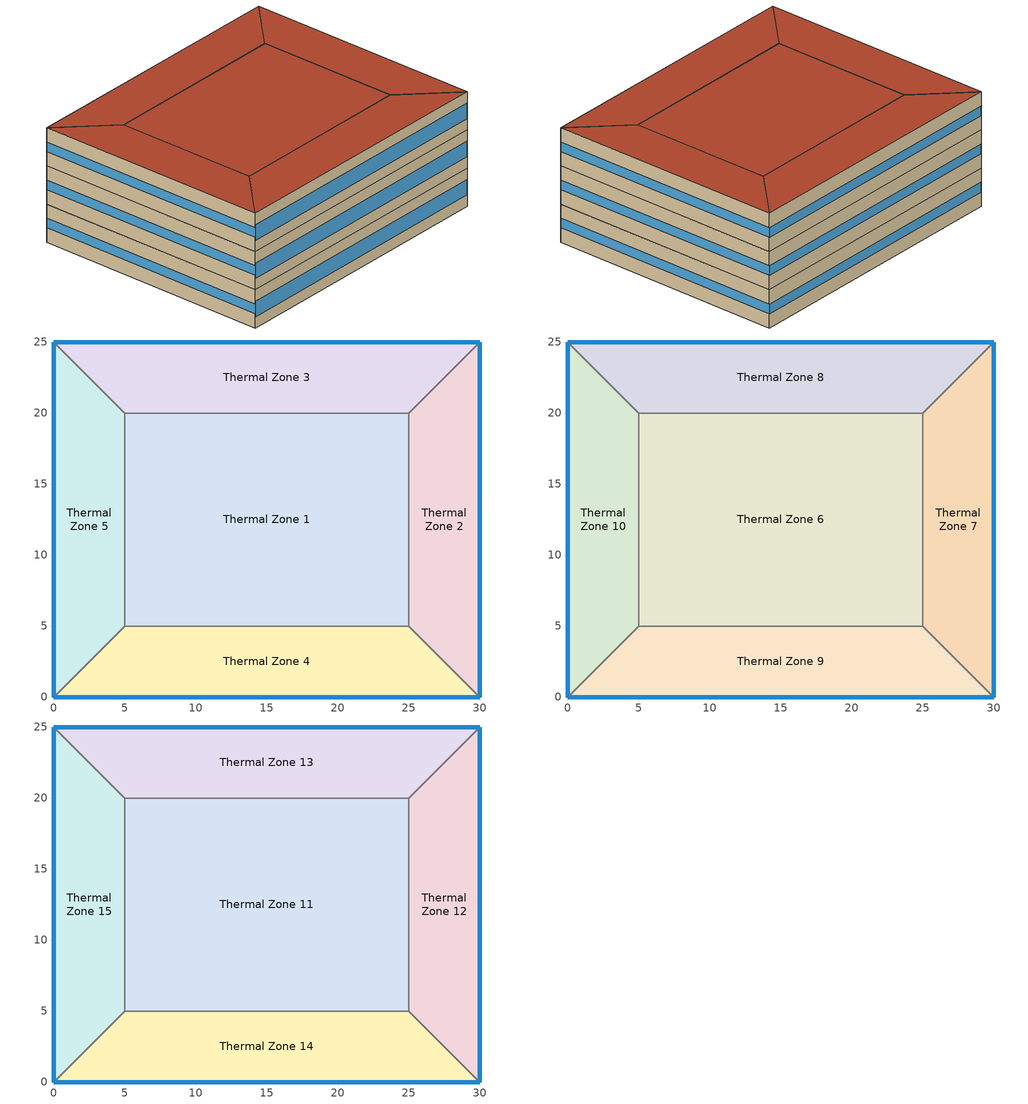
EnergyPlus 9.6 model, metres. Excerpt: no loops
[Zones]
Thermal Zone 1
 floor ground (ExtSlabCarpet): 5,5 5,20 25,20 25,5 z0
 wall to Thermal Zone 5 (Interior Wall): 5,20 5,5 z0:4
 wall to Thermal Zone 3 (Interior Wall): 25,20 5,20 z0:4
 wall to Thermal Zone 2 (Interior Wall): 25,5 25,20 z0:4
 wall to Thermal Zone 4 (Interior Wall): 5,5 25,5 z0:4
Thermal Zone 2
 floor ground (ExtSlabCarpet): 25,5 25,20 30,25 30,0 z0
 wall outside (Ext Wall): 30,0 30,25 z0:4
 wall to Thermal Zone 4 (Interior Wall): 25,5 30,0 z0:4
 wall to Thermal Zone 3 (Interior Wall): 30,25 25,20 z0:4
 window (Ext Window): 30,0.01 30,24.99 z1.5:2.5
Thermal Zone 3
 floor ground (ExtSlabCarpet): 5,20 0,25 30,25 25,20 z0
 wall outside (Ext Wall): 30,25 0,25 z0:4
 wall to Thermal Zone 5 (Interior Wall): 0,25 5,20 z0:4
 window (Ext Window): 29.99,25 0.01,25 z1.5:2.5
Thermal Zone 4
 floor ground (ExtSlabCarpet): 25,5 30,0 0,0 5,5 z0
 wall outside (Ext Wall): 0,0 30,0 z0:4
 wall to Thermal Zone 5 (Interior Wall): 5,5 0,0 z0:4
 window (Ext Window): 0.01,0 29.99,0 z1.2:2.8
Thermal Zone 5
 floor ground (ExtSlabCarpet): 0,25 5,20 5,5 0,0 z0
 wall outside (Ext Wall): 0,25 0,0 z0:4
 window (Ext Window): 0,24.99 0,0.01 z1.5:2.5
Thermal Zone 6
 floor to Thermal Zone 1 (Interior Floor): 5,5 5,20 25,20 25,5 z4
 wall to Thermal Zone 10 (Interior Wall): 5,20 5,5 z4:8
 wall to Thermal Zone 8 (Interior Wall): 25,20 5,20 z4:8
 wall to Thermal Zone 7 (Interior Wall): 25,5 25,20 z4:8
 wall to Thermal Zone 9 (Interior Wall): 5,5 25,5 z4:8
Thermal Zone 7
 floor to Thermal Zone 2 (Interior Floor): 25,5 25,20 30,25 30,0 z4
 wall outside (Ext Wall): 30,0 30,25 z4:8
 wall to Thermal Zone 9 (Interior Wall): 25,5 30,0 z4:8
 wall to Thermal Zone 8 (Interior Wall): 30,25 25,20 z4:8
 window (Ext Window): 30,0.01 30,24.99 z5.5:6.5
Thermal Zone 8
 floor to Thermal Zone 3 (Interior Floor): 5,20 0,25 30,25 25,20 z4
 wall outside (Ext Wall): 30,25 0,25 z4:8
 wall to Thermal Zone 10 (Interior Wall): 0,25 5,20 z4:8
 window (Ext Window): 29.99,25 0.01,25 z5.5:6.5
Thermal Zone 9
 floor to Thermal Zone 4 (Interior Floor): 25,5 30,0 0,0 5,5 z4
 wall outside (Ext Wall): 0,0 30,0 z4:8
 wall to Thermal Zone 10 (Interior Wall): 5,5 0,0 z4:8
 window (Ext Window): 0.01,0 29.99,0 z5.2:6.8
Thermal Zone 10
 floor to Thermal Zone 5 (Interior Floor): 0,25 5,20 5,5 0,0 z4
 wall outside (Ext Wall): 0,25 0,0 z4:8
 window (Ext Window): 0,24.99 0,0.01 z5.5:6.5
Thermal Zone 11
 floor to Thermal Zone 6 (Interior Floor): 5,5 5,20 25,20 25,5 z8
 wall to Thermal Zone 15 (Interior Wall): 5,20 5,5 z8:12
 wall to Thermal Zone 13 (Interior Wall): 25,20 5,20 z8:12
 wall to Thermal Zone 12 (Interior Wall): 25,5 25,20 z8:12
 wall to Thermal Zone 14 (Interior Wall): 5,5 25,5 z8:12
 roof outside (Ext Roof): 25,5 25,20 5,20 5,5 z12
Thermal Zone 12
 floor to Thermal Zone 7 (Interior Floor): 25,5 25,20 30,25 30,0 z8
 wall outside (Ext Wall): 30,0 30,25 z8:12
 wall to Thermal Zone 14 (Interior Wall): 25,5 30,0 z8:12
 wall to Thermal Zone 13 (Interior Wall): 30,25 25,20 z8:12
 window (Ext Window): 30,0.01 30,24.99 z9.5:10.5
 roof outside (Ext Roof): 30,0 30,25 25,20 25,5 z12
Thermal Zone 13
 floor to Thermal Zone 8 (Interior Floor): 5,20 0,25 30,25 25,20 z8
 wall outside (Ext Wall): 30,25 0,25 z8:12
 wall to Thermal Zone 15 (Interior Wall): 0,25 5,20 z8:12
 window (Ext Window): 29.99,25 0.01,25 z9.5:10.5
 roof outside (Ext Roof): 25,20 30,25 0,25 5,20 z12
Thermal Zone 14
 floor to Thermal Zone 9 (Interior Floor): 25,5 30,0 0,0 5,5 z8
 wall outside (Ext Wall): 0,0 30,0 z8:12
 wall to Thermal Zone 15 (Interior Wall): 5,5 0,0 z8:12
 window (Ext Window): 0.01,0 29.99,0 z9.2:10.8
 roof outside (Ext Roof): 5,5 0,0 30,0 25,5 z12
Thermal Zone 15
 floor to Thermal Zone 10 (Interior Floor): 0,25 5,20 5,5 0,0 z8
 wall outside (Ext Wall): 0,25 0,0 z8:12
 window (Ext Window): 0,24.99 0,0.01 z9.5:10.5
 roof outside (Ext Roof): 0,0 5,5 5,20 0,25 z12
[Building]
Building 1: North Axis {deg}=-0
[Site:Location]
Washington Dc Dulles IntL Ar: Latitude {deg}=38.98; Longitude {deg}=-77.47; Time Zone {hr}=-5; Elevation {m}=82
[SizingPeriod:DesignDay] Month=7; Day of Month=21; Day Type=SummerDesignDay; Daily Dry-Bulb Temperature Range {deltaC}=14.4; Dry-Bulb Temperature Range Modifier Type=DefaultMultipliers; Barometric Pressure {Pa}=86790; Wind Speed {m/s}=5; Wind Direction {deg}=340; Rain Indicator=No; Snow Indicator=No; Daylight Saving Time Indicator=No; Solar Model Indicator=ASHRAETau; ASHRAE Clear Sky Optical Depth for Beam Irradiance (taub)=0.339; ASHRAE Clear Sky Optical Depth for Diffuse Irradiance (taud)=2.366; Begin Environment Reset Mode=FullResetAtBeginEnvironment
Name | Maximum Dry-Bulb Temperature {C} | Humidity Condition Type | Wetbulb or DewPoint at Maximum Dry-Bulb {C} | Enthalpy at Maximum Dry-Bulb {J/kg}
SALT-LAKE-CITY-IAP Ann Clg .4% Condns DB=>MWB | 36.5 | Wetbulb | 17.1
SALT-LAKE-CITY-IAP Ann Clg .4% Condns DP=>MDB | 22.5 | Dewpoint | 15.6
SALT-LAKE-CITY-IAP Ann Clg .4% Condns Enth=>MDB | 30.8 | Enthalpy |  | 59300
SALT-LAKE-CITY-IAP Ann Clg .4% Condns WB=>MDB | 31.2 | Wetbulb | 19
[Material] Thermal Absorptance=0.9
Name | Roughness | Thickness m | Conductivity W/m-K | Density kg/m3 | Specific Heat J/kg-K | Solar Absorptance | Visible Absorptance
wall brick | Smooth | 0.2 | 0.7 | 1800 | 829 | 0.65 | 0.65
roof concrete | MediumRough | 0.15 | 0.5 | 2243 | 837 | 0.65 | 0.65
Wall Insulation [30]; Roof Insulation [38] | MediumRough | 0.1693 | 0.049 | 265 | 836.8 | 0.7 | 0.7
F16 Acoustic tile | MediumSmooth | 0.0191 | 0.06 | 368 | 590 | 0.3 | 0.3
M11 100mm lightweight concrete | MediumRough | 0.1016 | 0.53 | 1280 | 840 | 0.5 | 0.5
MAT-CC05 4 HW CONCRETE | Rough | 0.1016 | 1.311 | 2240 | 836.8 | 0.85 | 0.85
G01a 19mm gypsum board | MediumSmooth | 0.019 | 0.16 | 800 | 1090 | 0.4 | 0.4
[Material:AirGap]
Name | Thermal Resistance m2-K/W
F04 Wall air space resistance | 0.15
F05 Ceiling air space resistance | 0.18
[Material:NoMass]
CP02 CARPET PAD: Roughness=Smooth; Thermal Resistance m2-K/W=0.1; Thermal Absorptance=0.9; Solar Absorptance=0.8; Visible Absorptance=0.8
[WindowMaterial:SimpleGlazingSystem]
Window Material Simple Glazing System: U-Factor W/m2-K=2.8; Solar Heat Gain Coefficient=0.35
[Construction]
Ext Roof: roof concrete, Roof Insulation [38]
Ext Wall: wall brick, Wall Insulation [30]
Ext Window: Window Material Simple Glazing System
ExtSlabCarpet: MAT-CC05 4 HW CONCRETE, CP02 CARPET PAD
Interior Floor: F16 Acoustic tile, F05 Ceiling air space resistance, M11 100mm lightweight concrete
Interior Wall: G01a 19mm gypsum board, F04 Wall air space resistance, G01a 19mm gypsum board
[Zone]
Thermal Zone 1; Thermal Zone 2; Thermal Zone 3; Thermal Zone 4; Thermal Zone 5: 0, 0, 0, 0, , 1, , , , , , Yes
Thermal Zone 6; Thermal Zone 7; Thermal Zone 8; Thermal Zone 9; Thermal Zone 10: 0, 0, 0, 4, , 1, , , , , , Yes
Thermal Zone 11; Thermal Zone 12; Thermal Zone 13; Thermal Zone 14; Thermal Zone 15: 0, 0, 0, 8, , 1, , , , , , Yes
[AvailabilityManager:Scheduled] Schedule=Always On Discrete
Packaged Rooftop Air Conditioner 1 Availability Manager; Air Loop HVAC Outdoor Air System 1 Availability Manager
[Schedule:Constant]
Always On Discrete: Hourly Value=1
